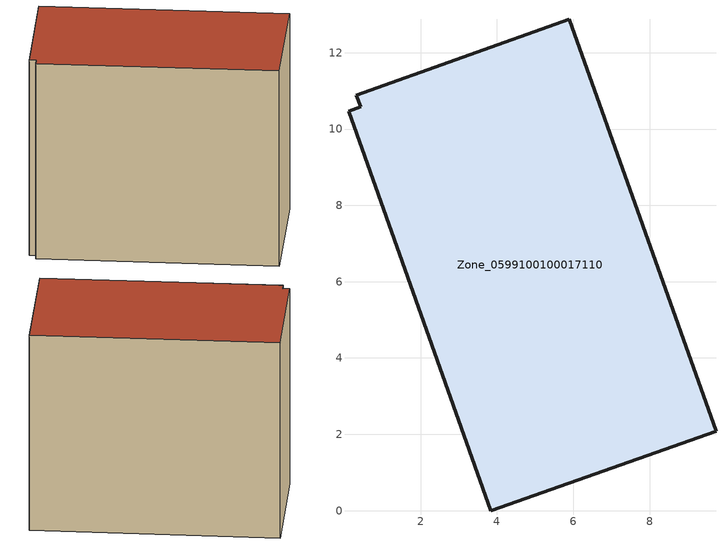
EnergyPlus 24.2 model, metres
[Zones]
Zone_0599100100017110
 floor ground (C_G): 3.83,0 0.11,10.46 0.43,10.59 0.32,10.88 5.89,12.87 9.74,2.08 z0
 wall outside (C_F): 3.83,0 9.74,2.08 5.89,12.87 0.32,10.88 0.43,10.59 0.11,10.46 3.83,0 z0:9.76
 roof outside (C_R): 0.11,10.46 3.83,0 9.74,2.08 5.89,12.87 0.32,10.88 0.43,10.59 z9.76
[BUILDING]
Pand.0599100100017110: North Axis=0; Terrain=City; Loads Convergence Tolerance Value=0.04; Temperature Convergence Tolerance Value=0.4; Solar Distribution=FullExterior; Maximum Number of Warmup Days=25; Minimum Number of Warmup Days=1
[Site:Location]
Rotterdam.The.Hague.AP_ZH_NLD Design_Conditions: Latitude=51.96; Longitude=4.45; Time Zone=1; Elevation=-4.5
[SITE:GROUNDTEMPERATURE:BUILDINGSURFACE]
18, 18, 18, 18, 18, 18, 18, 18, 18, 18, 18, 18
[MATERIAL] Thermal Absorptance=0.9; Solar Absorptance=0.7; Visible Absorptance=0.7
Name | Roughness | Thickness | Conductivity | Density | Specific Heat
G.TC.2015-2018 | MediumSmooth | 0.15 | 0.0428571 | 540 | 1210
F.TC.2015-2018 | Rough | 0.3 | 0.0666667 | 1920 | 840
R.TC.2015-2018 | MediumRough | 0.2 | 0.0333333 | 1500 | 1000
[CONSTRUCTION]
C_G: G.TC.2015-2018
C_F: F.TC.2015-2018
C_R: R.TC.2015-2018
[ZONE]
Zone_0599100100017110: Type=1; Multiplier=1; Ceiling Height=Autocalculate; Volume=Autocalculate; Floor Area=autocalculate; Part of Total Floor Area=Yes
[ZONEINFILTRATION:DESIGNFLOWRATE]
Infil_Zone_0599100100017110: Zone or ZoneList or Space or SpaceList=Zone_0599100100017110; Schedule=AlwaysOn; Design Flow Rate Calculation Method=Flow/Area; Flow Rate per Floor Area=0.0015; Constant Term Coefficient=1; Temperature Term Coefficient=0; Velocity Term Coefficient=0; Velocity Squared Term Coefficient=0
[HVACTEMPLATE:ZONE:IDEALLOADSAIRSYSTEM]
Zone_0599100100017110: Maximum Heating Supply Air Temperature=50; Minimum Cooling Supply Air Temperature=13; Maximum Heating Supply Air Humidity Ratio=0.0156; Minimum Cooling Supply Air Humidity Ratio=0.0077; Heating Limit=NoLimit; Cooling Limit=NoLimit; Dehumidification Control Type=ConstantSensibleHeatRatio; Cooling Sensible Heat Ratio=0.7; Dehumidification Setpoint=60; Humidification Control Type=None; Humidification Setpoint=30; Outdoor Air Method=None; Outdoor Air Flow Rate per Person=0.00944; Outdoor Air Flow Rate per Zone Floor Area=0; Outdoor Air Flow Rate per Zone=0; Demand Controlled Ventilation Type=None; Outdoor Air Economizer Type=NoEconomizer; Heat Recovery Type=None; Sensible Heat Recovery Effectiveness=0.7; Latent Heat Recovery Effectiveness=0.65
[ZONECONTROL:THERMOSTAT]
ThermostatControl_Zone_0599100100017110: Zone or ZoneList=Zone_0599100100017110; Control Type Schedule=DualSetpointControlType; Control 1=Thermostat_Zone_0599100100017110; Temperature Difference Between Cutout And Setpoint=0
[THERMOSTATSETPOINT:DUALSETPOINT]
Thermostat_Zone_0599100100017110: Heating Setpoint Temperature Schedule=HeatingSetpoint_Zone_0599100100017110; Cooling Setpoint Temperature Schedule=CoolingSetpoint_Zone_0599100100017110
[SCHEDULE:COMPACT]
HeatingSetpoint_Zone_0599100100017110: Through: 12/31, For: AllDays, Until: 24:00, 21
CoolingSetpoint_Zone_0599100100017110: Through: 12/31, For: AllDays, Until: 24:00, 24
DualSetpointControlType: Through: 12/31, For: AllDays, Until: 24:00, 4
AlwaysOn: Through: 12/31, For: AllDays, Until: 24:00, 1
